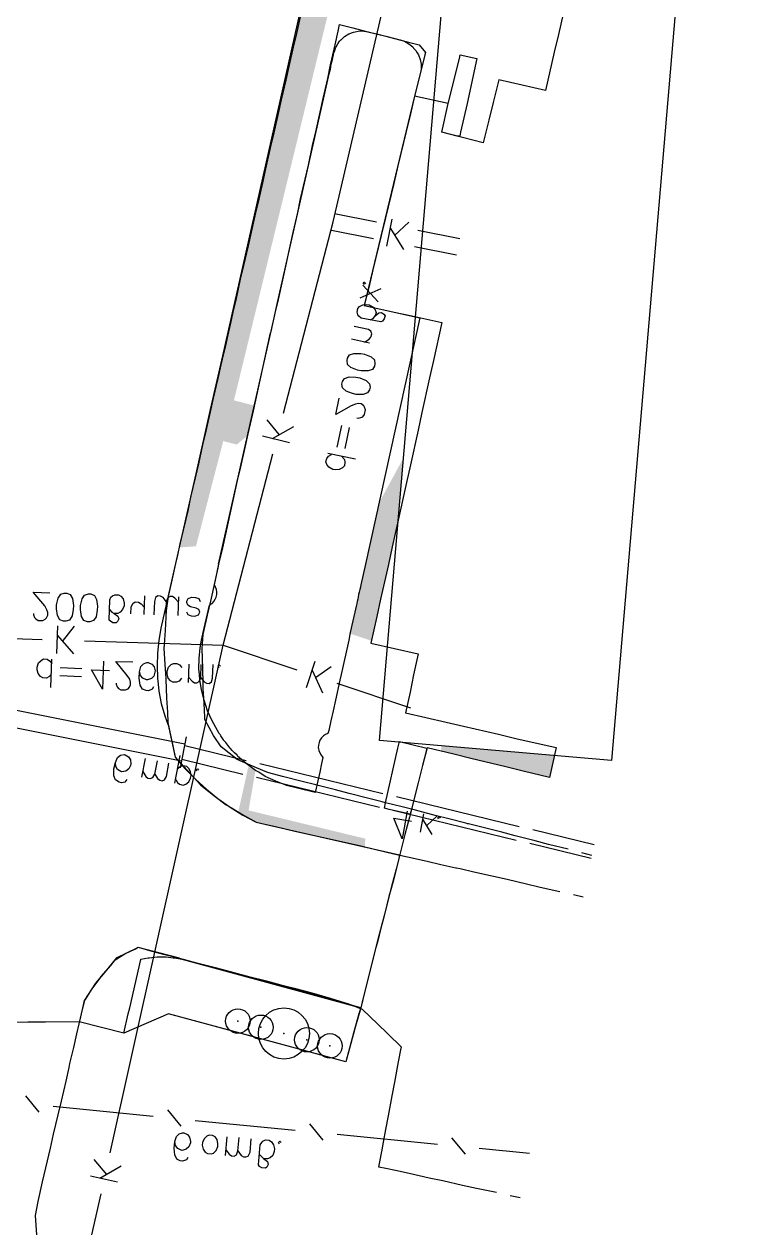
# Model space of a CAD drawing. Header units: metres. Extents: x 120 to 577, y 4 to 268.
# Drawn here: x 259.4 to 302.5, y 4.2 to 75.4 of the extents above; entities that cross this region are included whole.
import ezdxf

# ---------------------------------------------------------------- set-up
doc = ezdxf.new("R2010")
doc.units = ezdxf.units.M
for name, color, linetype in [('BOUNDARY', 7, 'Continuous'), ('BUILDING', 7, 'Continuous'), ('CURB', 7, 'Continuous'), ('ELECTR_CABLE', 7, 'Continuous'), ('ELECTR_CABLE_COMM', 7, 'Continuous'), ('GRASS', 7, 'Continuous'), ('NEW_BUSH', 3, 'Continuous'), ('NEW_LAWN', 82, 'Continuous'), ('NEW_TREE', 3, 'Continuous'), ('ROAD', 7, 'Continuous'), ('SEWER', 7, 'Continuous')]:
    doc.layers.add(name, color=color, linetype=linetype)

msp = doc.modelspace()

# ---------------------------------------------------------------- hatches: boundary and pattern name
at = {"layer": 'NEW_LAWN'}
for points in [[(288.441, 133.447), (288.764, 133.397), (287.694, 120.823), (287.204, 120.922), (283.528, 102.733), (279.347, 84.822), (280.039, 84.66), (279.954, 84.278), (279.501, 82.245), (278.788, 82.412), (271.697, 53.264), (272.882, 52.957), (272.719, 52.172), (272.497, 51.19), (271.859, 50.667), (271.068, 50.872), (269.465, 44.69), (268.481, 44.623)], [(281.654, 49.878), (281.343, 46.228), (279.768, 39.138), (278.531, 39.554), (277.273, 33.859), (277.395, 34.435), (277.518, 35.029), (277.657, 35.64), (277.919, 36.828), (277.989, 37.16), (278.443, 39.168), (278.531, 39.622), (278.897, 41.246), (278.897, 41.247), (278.915, 41.334), (278.932, 41.438), (278.932, 41.439), (278.967, 41.578), (279.002, 41.7), (279.002, 41.701), (279.019, 41.857), (279.02, 41.858), (279.054, 41.997), (279.055, 41.998), (279.089, 42.155), (279.124, 42.294), (279.124, 42.295), (279.159, 42.416), (279.159, 42.417), (279.421, 43.639), (280.215, 47.233)], [(290.528, 32.398), (290.528, 32.398), (290.232, 31.099), (283.849, 32.675), (283.898, 32.962)], [(272.558, 29.173), (279.412, 27.513), (279.393, 27.022), (272.995, 28.479), (271.946, 29.068), (272.543, 31.745), (272.96, 31.518)]]:
    msp.add_hatch(color=82, dxfattribs=at).paths.add_polyline_path(points)

# ---------------------------------------------------------------- linework, layer by layer
at = {"layer": 'BOUNDARY'}
msp.add_lwpolyline([(291.263, 77.032), (290.756, 74.762), (290.512, 73.731), (290.005, 71.461), (287.263, 72.09), (286.932, 70.762), (286.67, 69.732), (286.338, 68.404), (283.91, 69.016), (284.277, 70.71), (282.303, 71.146), (282.059, 70.099), (281.814, 69.068), (281.325, 67.042), (281.081, 66.012), (280.592, 63.986), (280.347, 62.955), (279.858, 60.929), (279.614, 59.899), (279.352, 58.834), (281.116, 58.449), (282.146, 58.222), (283.91, 57.838), (283.421, 55.603), (283.194, 54.59), (282.74, 52.546), (282.513, 51.516), (282.059, 49.472), (281.832, 48.442), (281.343, 46.224), (280.994, 44.652), (280.767, 43.622), (280.312, 41.578), (280.085, 40.565), (279.736, 38.993), (282.513, 38.365), (282.251, 37.142), (282.041, 36.112), (281.779, 34.907), (284.172, 34.348), (285.185, 34.121), (287.229, 33.649), (288.259, 33.405), (290.634, 32.863), (290.233, 31.099), (288.678, 31.483), (287.665, 31.728), (285.622, 32.217), (284.609, 32.479), (283.054, 32.846), (282.775, 31.815), (282.513, 30.802), (282.007, 28.776), (281.745, 27.763), (281.221, 25.72), (280.959, 24.707), (280.435, 22.681), (280.173, 21.668), (279.666, 19.642), (279.404, 18.629), (279.142, 17.581), (278.845, 16.499), (278.566, 15.486), (278.269, 14.403), (276.61, 14.857), (275.597, 15.119), (273.571, 15.678), (272.558, 15.94), (270.532, 16.499), (269.519, 16.761), (267.86, 17.215), (265.223, 16.079), (262.603, 16.743), (260.629, 16.726), (259.582, 16.726), (257.486, 16.708)], dxfattribs=at)
at = {"layer": 'BUILDING'}
msp.add_lwpolyline([(302.53, 133.693), (293.883, 32.112), (280.24, 33.274), (288.888, 134.854)], close=True, dxfattribs=at)
at = {"layer": 'CURB'}
for points in [[(275.632, 75.967), (275.37, 74.814), (275.178, 74.011), (274.916, 72.875), (274.741, 72.072), (274.479, 70.919), (274.287, 70.116), (274.043, 68.981), (273.85, 68.177), (273.588, 67.042), (273.414, 66.221), (273.152, 65.086), (272.96, 64.283), (272.698, 63.147), (272.523, 62.344), (272.261, 61.191), (272.069, 60.388), (271.824, 59.253), (271.632, 58.449), (271.493, 57.803), (271.493, 57.803), (271.37, 57.297), (271.196, 56.493), (271.004, 55.69), (271.004, 55.69), (270.934, 55.358), (270.742, 54.555), (270.48, 53.402), (270.305, 52.599), (270.043, 51.463), (269.851, 50.66), (269.606, 49.525), (269.414, 48.704), (269.152, 47.569), (268.978, 46.765), (268.716, 45.63), (268.524, 44.827), (268.384, 44.163), (268.384, 44.163), (268.262, 43.674), (268.087, 42.871), (267.825, 41.735), (267.72, 40.915), (267.65, 39.744), (267.598, 38.924), (267.58, 38.697), (267.58, 38.697), (267.633, 37.753), (267.685, 36.933), (267.685, 36.88), (267.685, 36.88), (267.738, 35.762), (267.79, 34.942), (267.808, 34.33), (267.808, 34.33), (267.93, 33.789), (267.93, 33.789), (267.93, 33.771), (268.104, 32.968), (268.244, 32.304), (268.244, 32.304), (268.576, 31.938), (269.135, 31.326), (269.729, 30.68), (269.729, 30.68), (269.956, 30.505), (270.602, 29.999), (271.248, 29.492), (271.248, 29.492), (271.545, 29.318), (272.261, 28.899), (272.995, 28.48), (272.995, 28.48), (273.326, 28.41), (274.13, 28.218), (275.265, 27.956), (276.068, 27.781), (277.204, 27.519), (278.007, 27.344), (279.16, 27.082), (279.963, 26.89), (281.098, 26.628), (281.902, 26.454), (283.054, 26.192), (283.858, 26), (284.731, 25.807), (284.731, 25.807), (284.766, 25.807), (284.766, 25.807), (284.993, 25.755), (285.796, 25.563), (286.949, 25.301), (287.753, 25.126), (288.888, 24.864), (289.691, 24.672), (290.844, 24.41)], [(291.333, 26.89), (290.18, 27.17), (289.394, 27.379), (288.224, 27.676), (287.438, 27.886), (286.268, 28.183), (285.482, 28.375), (285.412, 28.392), (285.412, 28.392), (285.325, 28.427), (285.325, 28.427), (284.312, 28.672), (283.526, 28.881), (282.356, 29.178), (281.57, 29.388), (280.609, 29.615), (280.609, 29.615), (280.4, 29.667), (279.614, 29.877), (278.461, 30.174), (277.658, 30.383), (276.557, 30.663), (276.557, 30.663), (276.505, 30.68), (275.702, 30.872), (274.549, 31.169), (273.746, 31.379), (273.623, 31.414), (273.623, 31.414), (272.645, 31.833), (271.894, 32.165), (270.951, 32.916), (270.497, 33.579), (269.991, 34.522), (269.991, 34.522), (269.991, 34.645), (269.938, 35.466), (269.903, 36.059), (269.903, 36.059), (269.886, 36.339), (269.886, 36.339), (269.886, 36.653), (269.868, 37.491), (269.833, 38.679), (269.886, 39.5), (270.148, 40.653), (270.34, 41.473), (270.602, 42.626), (270.777, 43.43), (270.812, 43.639), (270.812, 43.639), (271.039, 44.6), (271.213, 45.403), (271.475, 46.573), (271.65, 47.377), (271.912, 48.547), (272.104, 49.35), (272.348, 50.503), (272.541, 51.306), (272.802, 52.476), (272.977, 53.28), (273.239, 54.45), (273.414, 55.253), (273.676, 56.423), (273.85, 57.227), (273.885, 57.314), (273.885, 57.314), (274.112, 58.38), (274.304, 59.183), (274.566, 60.353), (274.741, 61.156), (274.968, 62.152), (274.968, 62.152), (275.003, 62.327), (275.178, 63.13), (275.44, 64.3), (275.614, 65.104), (275.876, 66.256), (276.068, 67.077), (276.313, 68.23), (276.505, 69.033), (276.767, 70.203), (276.942, 71.007), (277.204, 72.177), (277.378, 72.98), (277.64, 74.15), (277.815, 74.954), (277.902, 75.338), (277.902, 75.338), (278.671, 75.146), (279.474, 74.936), (280.627, 74.657), (281.43, 74.447), (282.583, 74.15), (282.95, 73.696), (282.915, 73.557), (282.915, 73.557), (282.653, 72.526)], [(282.461, 71.74), (282.303, 71.146)], [(292.713, 26.523), (292.136, 26.681)], [(291.647, 24.236), (292.206, 24.096)], [(287.124, 6.718), (285.954, 6.963), (285.133, 7.137), (283.963, 7.399), (283.159, 7.574), (281.989, 7.836), (281.186, 8.011), (280.627, 8.133), (280.627, 8.133), (280.208, 8.22), (280.208, 8.22), (280.243, 8.43), (280.4, 9.233), (280.487, 9.687), (280.487, 9.687), (280.627, 10.421), (280.767, 11.224), (280.994, 12.412), (281.151, 13.215), (281.36, 14.403), (281.518, 15.206), (281.535, 15.259), (281.535, 15.259), (280.714, 16.062), (280.12, 16.638), (279.247, 17.477), (278.496, 17.774), (277.361, 18.123), (276.557, 18.35), (276.208, 18.455), (276.208, 18.455), (275.405, 18.664), (274.601, 18.874), (273.693, 19.118), (273.693, 19.118), (273.449, 19.188), (272.645, 19.38), (271.493, 19.695), (270.689, 19.904), (269.519, 20.201), (268.733, 20.411), (267.563, 20.708), (266.76, 20.917), (266.358, 21.039), (266.358, 21.039), (266.078, 21.109), (266.078, 21.109), (265.904, 21.022), (265.904, 21.022), (265.642, 20.9), (264.891, 20.55), (264.804, 20.515), (264.804, 20.515), (264.105, 19.66), (263.564, 19.031), (263.564, 19.014), (263.564, 19.014), (262.917, 18.018), (262.725, 17.215), (262.446, 16.044), (262.271, 15.241), (262.044, 14.298), (262.044, 14.298), (261.992, 14.071), (261.817, 13.268), (261.538, 12.097), (261.345, 11.294), (261.084, 10.141), (260.891, 9.32), (260.629, 8.168), (260.437, 7.347), (260.175, 6.194), (260.018, 5.373), (260.088, 4.238)], [(288.503, 6.404), (287.927, 6.526)]]:
    msp.add_lwpolyline(points, dxfattribs=at)
at = {"layer": 'ELECTR_CABLE'}
for points in [[(249.399, 36.967), (268.82, 33.09)], [(249.19, 35.955), (268.611, 32.077)], [(268.89, 33.492), (268.82, 33.09), (268.82, 33.09), (268.611, 32.077), (268.611, 32.077), (268.541, 31.676)], [(268.82, 32.985), (272.418, 32.112)], [(265.397, 30.994), (265.293, 30.837), (265.293, 30.837), (265.083, 30.802), (265.083, 30.802), (264.943, 30.837), (264.943, 30.837), (264.734, 30.96), (264.734, 30.96), (264.646, 31.204), (264.646, 31.204), (264.646, 31.606), (264.646, 31.606), (264.734, 31.99), (264.734, 31.99), (264.856, 32.287), (264.856, 32.287), (265.031, 32.427), (265.031, 32.427), (265.24, 32.462), (265.24, 32.462), (265.31, 32.444), (265.31, 32.444), (265.502, 32.322), (265.502, 32.322), (265.624, 32.147), (265.624, 32.147), (265.642, 31.903), (265.642, 31.903), (265.624, 31.815), (265.624, 31.815), (265.52, 31.606), (265.52, 31.606), (265.345, 31.483), (265.345, 31.483), (265.118, 31.431), (265.118, 31.431), (265.048, 31.449), (265.048, 31.449), (264.856, 31.571), (264.856, 31.571), (264.751, 31.745), (264.751, 31.745), (264.734, 31.99)], [(266.288, 31.134), (266.498, 32.217)], [(266.34, 31.449), (266.515, 31.169), (266.515, 31.169), (266.637, 31.064), (266.637, 31.064), (266.777, 31.047), (266.777, 31.047), (266.934, 31.099), (266.934, 31.099), (267.039, 31.309), (267.039, 31.309), (267.196, 32.077)], [(268.227, 30.767), (268.541, 32.392)], [(268.628, 32.182), (272.226, 31.309)], [(267.039, 31.309), (267.214, 31.047), (267.214, 31.047), (267.336, 30.942), (267.336, 30.942), (267.476, 30.907), (267.476, 30.907), (267.615, 30.96), (267.615, 30.96), (267.738, 31.169), (267.738, 31.169), (267.877, 31.955)], [(268.279, 30.994), (268.384, 30.82), (268.384, 30.82), (268.506, 30.715), (268.506, 30.715), (268.716, 30.663), (268.716, 30.663), (268.873, 30.715), (268.873, 30.715), (269.048, 30.855), (269.048, 30.855), (269.152, 31.064), (269.152, 31.064), (269.187, 31.222), (269.187, 31.222), (269.152, 31.466), (269.152, 31.466), (269.048, 31.641), (269.048, 31.641), (268.925, 31.745), (268.925, 31.745), (268.716, 31.798), (268.716, 31.798), (268.559, 31.745), (268.559, 31.745), (268.401, 31.606)], [(269.519, 31.483), (269.467, 31.571), (269.467, 31.571), (269.554, 31.623), (269.554, 31.623), (269.606, 31.536)], [(273.222, 31.92), (280.435, 30.174)], [(273.03, 31.117), (280.243, 29.37)], [(281.238, 29.981), (288.451, 28.235)], [(281.046, 29.178), (288.276, 27.432)], [(281.867, 29.126), (281.587, 27.501), (281.587, 27.501), (281.081, 28.707), (281.081, 28.707), (282.129, 28.532)], [(282.653, 27.886), (282.845, 28.969)], [(283.351, 27.763), (282.792, 28.654)], [(283.02, 28.287), (283.613, 28.829)], [(283.718, 28.654), (283.666, 28.741), (283.666, 28.741), (283.753, 28.811), (283.753, 28.811), (283.805, 28.724)], [(289.254, 28.043), (292.852, 27.17)], [(289.08, 27.24), (292.678, 26.366)]]:
    msp.add_lwpolyline(points, dxfattribs=at)
at = {"layer": 'ELECTR_CABLE_COMM'}
for points in [[(259.442, 12.394), (260.228, 11.434)], [(261.066, 11.8), (266.952, 11.207)], [(267.79, 11.573), (268.576, 10.613)], [(269.414, 10.962), (275.3, 10.386)], [(276.138, 10.753), (276.924, 9.792)], [(268.995, 8.779), (268.908, 8.639), (268.908, 8.639), (268.681, 8.569), (268.681, 8.569), (268.541, 8.587), (268.541, 8.587), (268.349, 8.674), (268.349, 8.674), (268.227, 8.936), (268.227, 8.936), (268.192, 9.32), (268.192, 9.32), (268.227, 9.722), (268.227, 9.722), (268.314, 10.019), (268.314, 10.019), (268.471, 10.176), (268.471, 10.176), (268.681, 10.229), (268.681, 10.229), (268.751, 10.229), (268.751, 10.229), (268.96, 10.124), (268.96, 10.124), (269.082, 9.967), (269.082, 9.967), (269.135, 9.722), (269.135, 9.722), (269.135, 9.635), (269.135, 9.635), (269.048, 9.408), (269.048, 9.408), (268.89, 9.268), (268.89, 9.268), (268.663, 9.198), (268.663, 9.198), (268.593, 9.216), (268.593, 9.216), (268.401, 9.303), (268.401, 9.303), (268.262, 9.478), (268.262, 9.478), (268.227, 9.722)], [(270.148, 9.006), (270.357, 8.989), (270.357, 8.989), (270.497, 9.041), (270.497, 9.041), (270.654, 9.198), (270.654, 9.198), (270.742, 9.425), (270.742, 9.425), (270.759, 9.582), (270.759, 9.582), (270.707, 9.827), (270.707, 9.827), (270.584, 9.984), (270.584, 9.984), (270.445, 10.071), (270.445, 10.071), (270.235, 10.089), (270.235, 10.089), (270.095, 10.037), (270.095, 10.037), (269.938, 9.879), (269.938, 9.879), (269.851, 9.652), (269.851, 9.652), (269.833, 9.495), (269.833, 9.495), (269.886, 9.268), (269.886, 9.268), (270.008, 9.093), (270.008, 9.093), (270.148, 9.006)], [(271.196, 8.901), (271.301, 10.002)], [(277.763, 10.141), (283.648, 9.565)], [(271.231, 9.216), (271.423, 8.971), (271.423, 8.971), (271.545, 8.884), (271.545, 8.884), (271.702, 8.866), (271.702, 8.866), (271.842, 8.936), (271.842, 8.936), (271.929, 9.163), (271.929, 9.163), (271.999, 9.949)], [(271.929, 9.163), (272.121, 8.901), (272.121, 8.901), (272.261, 8.814), (272.261, 8.814), (272.401, 8.814), (272.401, 8.814), (272.541, 8.866), (272.541, 8.866), (272.645, 9.093), (272.645, 9.093), (272.698, 9.879)], [(273.187, 8.971), (273.326, 8.814), (273.326, 8.814), (273.449, 8.709), (273.449, 8.709), (273.658, 8.535), (273.658, 8.535), (273.711, 8.377), (273.711, 8.377), (273.623, 8.22), (273.623, 8.22), (273.553, 8.15), (273.553, 8.15), (273.344, 8.168), (273.344, 8.168), (273.204, 8.255), (273.204, 8.255), (273.134, 8.342), (273.134, 8.342), (273.239, 9.53), (273.239, 9.53), (273.326, 9.67), (273.326, 9.67), (273.396, 9.74), (273.396, 9.74), (273.553, 9.81), (273.553, 9.81), (273.763, 9.792), (273.763, 9.792), (273.903, 9.705), (273.903, 9.705), (274.025, 9.53), (274.025, 9.53), (274.077, 9.286), (274.077, 9.286), (274.06, 9.128), (274.06, 9.128), (273.973, 8.901), (273.973, 8.901), (273.815, 8.762), (273.815, 8.762), (273.676, 8.692), (273.676, 8.692), (273.449, 8.709)], [(274.374, 9.582), (274.322, 9.67), (274.322, 9.67), (274.392, 9.74), (274.392, 9.74), (274.462, 9.652)], [(284.487, 9.932), (285.272, 8.971)], [(286.111, 9.32), (289.062, 9.041)]]:
    msp.add_lwpolyline(points, dxfattribs=at)
at = {"layer": 'GRASS'}
for points in [[(272.418, 31.92), (271.999, 32.287), (271.929, 32.339), (271.877, 32.409), (271.737, 32.549), (271.597, 32.689), (271.493, 32.811), (271.458, 32.846), (271.335, 33.003), (271.213, 33.16), (271.091, 33.3), (271.073, 33.317), (271.004, 33.44), (270.934, 33.544), (270.881, 33.632), (270.829, 33.684), (270.724, 33.859), (270.41, 34.435), (270.148, 35.029), (269.938, 35.64), (269.799, 36.251), (269.694, 36.863), (269.676, 37.16), (269.641, 37.491), (269.659, 38.103), (269.711, 38.731), (269.799, 39.168), (269.833, 39.343), (269.886, 39.622), (270.253, 41.229), (270.288, 41.246), (270.41, 41.334), (270.515, 41.438), (270.584, 41.578), (270.654, 41.7), (270.689, 41.858), (270.689, 41.997), (270.672, 42.155), (270.619, 42.294), (270.55, 42.417), (270.812, 43.639), (270.794, 43.639), (274.06, 58.118), (274.217, 58.834), (276.994, 71.146), (277.291, 72.439), (277.361, 72.718), (277.413, 73.015), (277.483, 73.295), (277.553, 73.574), (277.57, 73.679), (277.623, 73.819), (277.658, 73.958), (277.693, 74.028), (277.797, 74.22), (277.902, 74.36), (277.972, 74.447), (277.99, 74.447), (278.199, 74.639), (278.444, 74.797), (278.723, 74.901), (278.81, 74.919), (279.003, 74.954), (279.299, 74.971), (279.334, 74.954), (279.579, 74.919), (279.649, 74.901), (280.085, 74.797), (280.697, 74.639), (281.448, 74.447), (281.465, 74.447), (281.71, 74.36), (281.972, 74.22), (282.199, 74.028), (282.251, 73.958), (282.391, 73.819), (282.461, 73.679), (282.53, 73.574), (282.635, 73.295), (282.688, 73.015), (282.688, 72.718), (282.635, 72.439), (282.303, 71.146), (279.352, 58.834), (282.618, 58.118), (279.422, 43.639), (279.16, 42.417), (279.125, 42.294), (279.09, 42.155), (279.055, 41.997), (279.02, 41.858), (279.003, 41.7), (278.968, 41.578), (278.933, 41.438), (278.915, 41.334), (278.898, 41.246), (278.531, 39.622), (278.444, 39.168), (277.99, 37.16), (277.92, 36.828), (277.658, 35.64), (277.518, 35.029), (277.396, 34.435), (277.274, 33.859), (277.221, 33.684), (277.081, 33.632), (276.959, 33.544), (276.837, 33.44), (276.767, 33.317), (276.75, 33.3), (276.697, 33.16), (276.662, 33.003), (276.645, 32.846), (276.662, 32.811), (276.68, 32.689), (276.732, 32.549), (276.819, 32.409), (276.872, 32.339), (276.924, 32.287), (276.837, 31.92), (276.732, 31.414), (276.557, 30.663), (276.557, 30.645), (276.523, 30.471), (276.47, 30.226), (275.422, 30.471), (274.776, 30.645), (274.741, 30.663), (274.147, 30.89), (273.536, 31.169), (273.152, 31.414), (272.96, 31.518)], [(284.818, 68.789), (283.91, 69.016), (284.277, 70.71), (284.941, 73.347), (284.993, 73.574), (285.971, 73.347), (285.395, 70.71), (285.01, 69.016), (284.958, 68.789)], [(280.819, 29.231), (280.539, 29.3), (280.609, 29.615), (281.325, 32.828), (281.413, 33.23), (283.037, 32.828), (282.216, 29.615), (282.129, 29.231), (282.041, 28.951)], [(266.218, 20.428), (266.655, 20.515), (266.707, 20.515), (267.179, 20.568), (267.72, 20.568), (268.122, 20.515), (268.227, 20.515), (268.628, 20.428), (268.716, 20.411), (279.142, 17.581), (279.037, 17.215), (278.723, 16.079), (278.269, 14.403), (272.052, 16.079), (267.86, 17.215), (265.223, 16.079), (265.485, 17.215), (265.572, 17.581), (266.218, 20.411)]]:
    msp.add_lwpolyline(points, close=True, dxfattribs=at)
at = {"layer": 'NEW_BUSH'}
for centre in [(271.926, 16.795), (273.278, 16.43), (275.981, 15.7), (277.333, 15.335)]:
    msp.add_circle(centre, 0.72, dxfattribs=at)
for p in [(271.926, 16.795), (273.278, 16.43), (275.981, 15.7), (277.333, 15.335)]:
    msp.add_point(p, dxfattribs=at)
at = {"layer": 'NEW_TREE'}
msp.add_circle((274.629, 16.065), 1.5, dxfattribs=at)
msp.add_point((274.629, 16.065), dxfattribs=at)
at = {"layer": 'ROAD'}
msp.add_lwpolyline([(276.435, 79.914), (271.021, 55.882), (270.305, 52.721), (269.502, 49.123), (267.406, 39.884), (267.284, 39.151), (267.196, 38.417), (267.179, 37.666), (267.196, 36.933), (267.249, 36.583), (267.284, 36.182), (267.423, 35.448), (267.633, 34.732), (267.825, 34.173), (267.877, 34.033), (268.244, 32.304), (268.82, 31.641), (269.432, 31.012), (270.078, 30.418), (270.759, 29.877), (271.475, 29.353), (272.226, 28.899), (272.995, 28.48), (274.968, 28.025), (281.43, 26.558), (281.36, 26.244), (281.081, 25.161), (280.924, 24.585), (280.801, 24.113), (280.539, 23.048), (280.33, 22.262), (280.12, 21.424), (280.033, 21.109), (279.876, 20.481), (279.876, 20.463), (279.858, 20.411), (279.247, 18.001), (279.142, 17.581), (277.64, 18.001), (268.716, 20.411), (268.489, 20.463), (268.489, 20.481), (266.078, 21.109), (265.345, 20.76), (264.664, 20.341), (264.437, 20.061), (263.878, 19.415), (263.756, 19.241), (263.389, 18.752), (263.337, 18.682), (262.952, 18.07), (262.9, 18.001), (262.638, 16.865), (262.62, 16.795), (262.603, 16.743), (251.303, 16.673)], dxfattribs=at)
at = {"layer": 'SEWER'}
for points in [[(277.518, 63.759), (281.71, 81.73)], [(277.605, 64.248), (280.068, 63.759)], [(274.601, 52.511), (277.518, 63.759)], [(280.679, 62.327), (280.994, 63.916)], [(280.889, 63.357), (281.657, 62.134)], [(281.133, 62.955), (281.972, 63.724)], [(277.431, 63.27), (279.893, 62.781)], [(282.496, 63.27), (284.958, 62.781)], [(282.303, 62.309), (284.766, 61.82)], [(280.33, 59.812), (279.09, 59.27)], [(280.173, 59.061), (279.265, 60.039)], [(279.439, 60.143), (279.352, 60.091), (279.352, 60.091), (279.282, 60.178), (279.282, 60.178), (279.369, 60.231)], [(279.719, 57.995), (279.893, 58.1), (279.893, 58.1), (279.998, 58.222), (279.998, 58.222), (280.208, 58.397), (280.208, 58.397), (280.365, 58.432), (280.365, 58.432), (280.505, 58.327), (280.505, 58.327), (280.574, 58.24), (280.574, 58.24), (280.522, 58.048), (280.522, 58.048), (280.417, 57.925), (280.417, 57.925), (280.33, 57.873), (280.33, 57.873), (279.177, 58.1), (279.177, 58.1), (279.037, 58.205), (279.037, 58.205), (278.968, 58.292), (278.968, 58.292), (278.933, 58.449), (278.933, 58.449), (278.968, 58.659), (278.968, 58.659), (279.072, 58.781), (279.072, 58.781), (279.265, 58.886), (279.265, 58.886), (279.509, 58.903), (279.509, 58.903), (279.649, 58.869), (279.649, 58.869), (279.876, 58.746), (279.876, 58.746), (279.998, 58.589), (279.998, 58.589), (280.05, 58.432), (280.05, 58.432), (279.998, 58.222)], [(279.369, 56.685), (279.631, 56.86), (279.631, 56.86), (279.736, 56.982), (279.736, 56.982), (279.788, 57.174), (279.788, 57.174), (279.736, 57.332), (279.736, 57.332), (279.596, 57.436), (279.596, 57.436), (278.758, 57.611)], [(279.666, 56.633), (278.601, 56.86)], [(279.946, 55.271), (279.841, 55.079), (279.841, 55.079), (279.579, 54.991), (279.579, 54.991), (279.177, 54.991), (279.177, 54.991), (278.95, 55.044), (278.95, 55.044), (278.566, 55.201), (278.566, 55.201), (278.374, 55.376), (278.374, 55.376), (278.339, 55.603), (278.339, 55.603), (278.374, 55.742), (278.374, 55.742), (278.479, 55.934), (278.479, 55.934), (278.741, 56.022), (278.741, 56.022), (279.142, 56.022), (279.142, 56.022), (279.369, 55.969), (279.369, 55.969), (279.754, 55.812), (279.754, 55.812), (279.946, 55.638), (279.946, 55.638), (279.981, 55.41), (279.981, 55.41), (279.946, 55.271)], [(279.666, 53.891), (279.544, 53.699), (279.544, 53.699), (279.282, 53.612), (279.282, 53.612), (278.88, 53.612), (278.88, 53.612), (278.653, 53.664), (278.653, 53.664), (278.286, 53.804), (278.286, 53.804), (278.077, 53.996), (278.077, 53.996), (278.042, 54.223), (278.042, 54.223), (278.077, 54.363), (278.077, 54.363), (278.199, 54.555), (278.199, 54.555), (278.461, 54.642), (278.461, 54.642), (278.863, 54.625), (278.863, 54.625), (279.09, 54.59), (279.09, 54.59), (279.457, 54.432), (279.457, 54.432), (279.666, 54.24), (279.666, 54.24), (279.701, 54.031), (279.701, 54.031), (279.666, 53.891)], [(278.915, 52.232), (279.003, 52.214), (279.003, 52.214), (279.16, 52.249), (279.16, 52.249), (279.265, 52.302), (279.265, 52.302), (279.369, 52.424), (279.369, 52.424), (279.422, 52.703), (279.422, 52.703), (279.369, 52.861), (279.369, 52.861), (279.317, 52.948), (279.317, 52.948), (279.177, 53.053), (279.177, 53.053), (279.02, 53.088), (279.02, 53.088), (278.845, 53.035), (278.845, 53.035), (278.583, 52.948), (278.583, 52.948), (277.675, 52.424), (277.675, 52.424), (277.885, 53.385)], [(274.357, 51.254), (273.641, 52.127)], [(273.955, 51.027), (275.213, 51.725)], [(277.763, 50.52), (278.025, 51.778)], [(278.234, 50.433), (278.479, 51.673)], [(274.968, 50.765), (273.379, 51.166)], [(271.056, 38.871), (273.973, 50.119)], [(278.042, 49.961), (278.182, 49.787), (278.182, 49.787), (278.217, 49.63), (278.217, 49.63), (278.182, 49.42), (278.182, 49.42), (278.077, 49.298), (278.077, 49.298), (277.885, 49.193), (277.885, 49.193), (277.64, 49.175), (277.64, 49.175), (277.501, 49.21), (277.501, 49.21), (277.274, 49.333), (277.274, 49.333), (277.151, 49.49), (277.151, 49.49), (277.099, 49.647), (277.099, 49.647), (277.151, 49.857), (277.151, 49.857), (277.256, 49.979), (277.256, 49.979), (277.431, 50.084)], [(278.828, 49.804), (277.204, 50.136)], [(259.913, 40.74), (259.913, 40.67), (259.913, 40.67), (259.983, 40.513), (259.983, 40.513), (260.053, 40.426), (260.053, 40.426), (260.193, 40.338), (260.193, 40.338), (260.472, 40.338), (260.472, 40.338), (260.612, 40.408), (260.612, 40.408), (260.682, 40.478), (260.682, 40.478), (260.769, 40.635), (260.769, 40.635), (260.769, 40.792), (260.769, 40.792), (260.699, 40.95), (260.699, 40.95), (260.577, 41.194), (260.577, 41.194), (259.896, 41.997), (259.896, 41.997), (260.874, 41.962)], [(261.677, 40.286), (261.468, 40.373), (261.468, 40.373), (261.328, 40.618), (261.328, 40.618), (261.276, 41.019), (261.276, 41.019), (261.276, 41.246), (261.276, 41.246), (261.363, 41.648), (261.363, 41.648), (261.52, 41.875), (261.52, 41.875), (261.73, 41.945), (261.73, 41.945), (261.869, 41.945), (261.869, 41.945), (262.079, 41.858), (262.079, 41.858), (262.219, 41.613), (262.219, 41.613), (262.271, 41.211), (262.271, 41.211), (262.254, 40.984), (262.254, 40.984), (262.184, 40.6), (262.184, 40.6), (262.027, 40.356), (262.027, 40.356), (261.817, 40.286), (261.817, 40.286), (261.677, 40.286)], [(263.092, 40.251), (262.882, 40.338), (262.882, 40.338), (262.743, 40.565), (262.743, 40.565), (262.69, 40.967), (262.69, 40.967), (262.69, 41.211), (262.69, 41.211), (262.778, 41.596), (262.778, 41.596), (262.917, 41.823), (262.917, 41.823), (263.144, 41.893), (263.144, 41.893), (263.284, 41.893), (263.284, 41.893), (263.494, 41.805), (263.494, 41.805), (263.616, 41.561), (263.616, 41.561), (263.686, 41.177), (263.686, 41.177), (263.668, 40.932), (263.668, 40.932), (263.598, 40.548), (263.598, 40.548), (263.441, 40.321), (263.441, 40.321), (263.232, 40.251), (263.232, 40.251), (263.092, 40.251)], [(264.384, 40.984), (264.524, 40.827), (264.524, 40.827), (264.664, 40.74), (264.664, 40.74), (264.873, 40.583), (264.873, 40.583), (264.926, 40.426), (264.926, 40.426), (264.856, 40.268), (264.856, 40.268), (264.786, 40.198), (264.786, 40.198), (264.577, 40.198), (264.577, 40.198), (264.437, 40.286), (264.437, 40.286), (264.367, 40.356), (264.367, 40.356), (264.402, 41.543), (264.402, 41.543), (264.472, 41.7), (264.472, 41.7), (264.559, 41.77), (264.559, 41.77), (264.699, 41.84), (264.699, 41.84), (264.908, 41.84), (264.908, 41.84), (265.048, 41.753), (265.048, 41.753), (265.188, 41.596), (265.188, 41.596), (265.24, 41.351), (265.24, 41.351), (265.24, 41.194), (265.24, 41.194), (265.153, 40.967), (265.153, 40.967), (265.013, 40.81), (265.013, 40.81), (264.873, 40.74), (264.873, 40.74), (264.664, 40.74)], [(265.642, 40.722), (265.659, 41.107), (265.659, 41.107), (265.747, 41.334), (265.747, 41.334), (265.886, 41.421), (265.886, 41.421), (266.096, 41.404), (266.096, 41.404), (266.236, 41.316), (266.236, 41.316), (266.445, 41.089)], [(266.428, 40.688), (266.463, 41.788)], [(267.72, 41.438), (267.528, 41.683), (267.528, 41.683), (267.388, 41.753), (267.388, 41.753), (267.231, 41.77), (267.231, 41.77), (267.091, 41.683), (267.091, 41.683), (267.022, 41.456), (267.022, 41.456), (266.987, 40.67)], [(268.436, 41.404), (268.227, 41.648), (268.227, 41.648), (268.087, 41.735), (268.087, 41.735), (267.947, 41.735), (267.947, 41.735), (267.808, 41.666), (267.808, 41.666), (267.72, 41.438), (267.72, 41.438), (267.703, 40.653)], [(268.436, 41.718), (268.401, 40.618)], [(268.908, 40.845), (268.978, 40.688), (268.978, 40.688), (269.187, 40.6), (269.187, 40.6), (269.397, 40.583), (269.397, 40.583), (269.606, 40.67), (269.606, 40.67), (269.694, 40.81), (269.694, 40.81), (269.624, 40.984), (269.624, 40.984), (269.484, 41.054), (269.484, 41.054), (269.135, 41.142), (269.135, 41.142), (268.995, 41.229), (268.995, 41.229), (268.925, 41.386), (268.925, 41.386), (268.925, 41.473), (268.925, 41.473), (269.013, 41.631), (269.013, 41.631), (269.222, 41.7), (269.222, 41.7), (269.432, 41.683), (269.432, 41.683), (269.641, 41.613), (269.641, 41.613), (269.711, 41.438)], [(261.293, 38.382), (261.345, 40.024)], [(261.625, 39.098), (262.324, 39.989)], [(252.299, 39.482), (260.437, 39.22)], [(261.328, 39.448), (262.271, 38.365)], [(262.917, 39.133), (271.056, 38.871)], [(264.419, 9.058), (271.056, 38.871)], [(271.056, 38.871), (275.387, 37.422)], [(260.979, 37.177), (260.822, 37.02), (260.822, 37.02), (260.682, 36.95), (260.682, 36.95), (260.472, 36.967), (260.472, 36.967), (260.333, 37.037), (260.333, 37.037), (260.193, 37.212), (260.193, 37.212), (260.14, 37.439), (260.14, 37.439), (260.14, 37.596), (260.14, 37.596), (260.21, 37.841), (260.21, 37.841), (260.367, 37.98), (260.367, 37.98), (260.507, 38.068), (260.507, 38.068), (260.717, 38.05), (260.717, 38.05), (260.856, 37.963), (260.856, 37.963), (260.996, 37.806)], [(260.944, 36.391), (260.996, 38.05)], [(264.035, 37.946), (263.983, 36.286), (263.983, 36.286), (263.319, 37.422), (263.319, 37.422), (264.384, 37.387)], [(264.786, 36.653), (264.769, 36.583), (264.769, 36.583), (264.838, 36.426), (264.838, 36.426), (264.908, 36.339), (264.908, 36.339), (265.048, 36.251), (265.048, 36.251), (265.328, 36.251), (265.328, 36.251), (265.485, 36.321), (265.485, 36.321), (265.555, 36.409), (265.555, 36.409), (265.624, 36.548), (265.624, 36.548), (265.624, 36.705), (265.624, 36.705), (265.572, 36.88), (265.572, 36.88), (265.432, 37.107), (265.432, 37.107), (264.751, 37.928), (264.751, 37.928), (265.747, 37.893)], [(266.969, 36.426), (266.882, 36.286), (266.882, 36.286), (266.672, 36.199), (266.672, 36.199), (266.533, 36.216), (266.533, 36.216), (266.323, 36.304), (266.323, 36.304), (266.183, 36.531), (266.183, 36.531), (266.131, 36.933), (266.131, 36.933), (266.148, 37.317), (266.148, 37.317), (266.218, 37.631), (266.218, 37.631), (266.375, 37.788), (266.375, 37.788), (266.585, 37.858), (266.585, 37.858), (266.655, 37.858), (266.655, 37.858), (266.864, 37.771), (266.864, 37.771), (267.004, 37.614), (267.004, 37.614), (267.074, 37.369), (267.074, 37.369), (267.057, 37.299), (267.057, 37.299), (266.987, 37.055), (266.987, 37.055), (266.847, 36.915), (266.847, 36.915), (266.62, 36.845), (266.62, 36.845), (266.55, 36.845), (266.55, 36.845), (266.34, 36.933), (266.34, 36.933), (266.201, 37.09), (266.201, 37.09), (266.148, 37.317)], [(268.611, 36.933), (268.471, 36.775), (268.471, 36.775), (268.314, 36.705), (268.314, 36.705), (268.104, 36.705), (268.104, 36.705), (267.965, 36.793), (267.965, 36.793), (267.825, 36.95), (267.825, 36.95), (267.773, 37.195), (267.773, 37.195), (267.773, 37.352), (267.773, 37.352), (267.86, 37.579), (267.86, 37.579), (268, 37.736), (268, 37.736), (268.139, 37.806), (268.139, 37.806), (268.349, 37.806), (268.349, 37.806), (268.489, 37.718), (268.489, 37.718), (268.628, 37.561)], [(269.03, 36.688), (269.065, 37.771)], [(269.03, 37.002), (269.24, 36.758), (269.24, 36.758), (269.379, 36.671), (269.379, 36.671), (269.519, 36.671), (269.519, 36.671), (269.659, 36.74), (269.659, 36.74), (269.746, 36.967), (269.746, 36.967), (269.764, 37.753)], [(269.746, 36.967), (269.956, 36.723), (269.956, 36.723), (270.078, 36.653), (270.078, 36.653), (270.235, 36.636), (270.235, 36.636), (270.375, 36.723), (270.375, 36.723), (270.445, 36.95), (270.445, 36.95), (270.48, 37.736)], [(270.829, 37.561), (270.759, 37.649), (270.759, 37.649), (270.829, 37.718), (270.829, 37.718), (270.899, 37.649)], [(275.964, 36.391), (276.47, 37.946)], [(261.468, 37.09), (262.743, 37.037)], [(261.485, 37.561), (262.76, 37.509)], [(276.295, 37.404), (276.907, 36.077)], [(276.488, 36.985), (277.413, 37.631)], [(277.745, 36.653), (282.059, 35.204)], [(264.227, 7.784), (263.476, 8.657)], [(263.826, 7.557), (265.066, 8.29)], [(264.856, 7.329), (263.267, 7.679)], [(263.354, 4.238), (263.895, 6.648)]]:
    msp.add_lwpolyline(points, dxfattribs=at)

doc.saveas('drawing.dxf')
